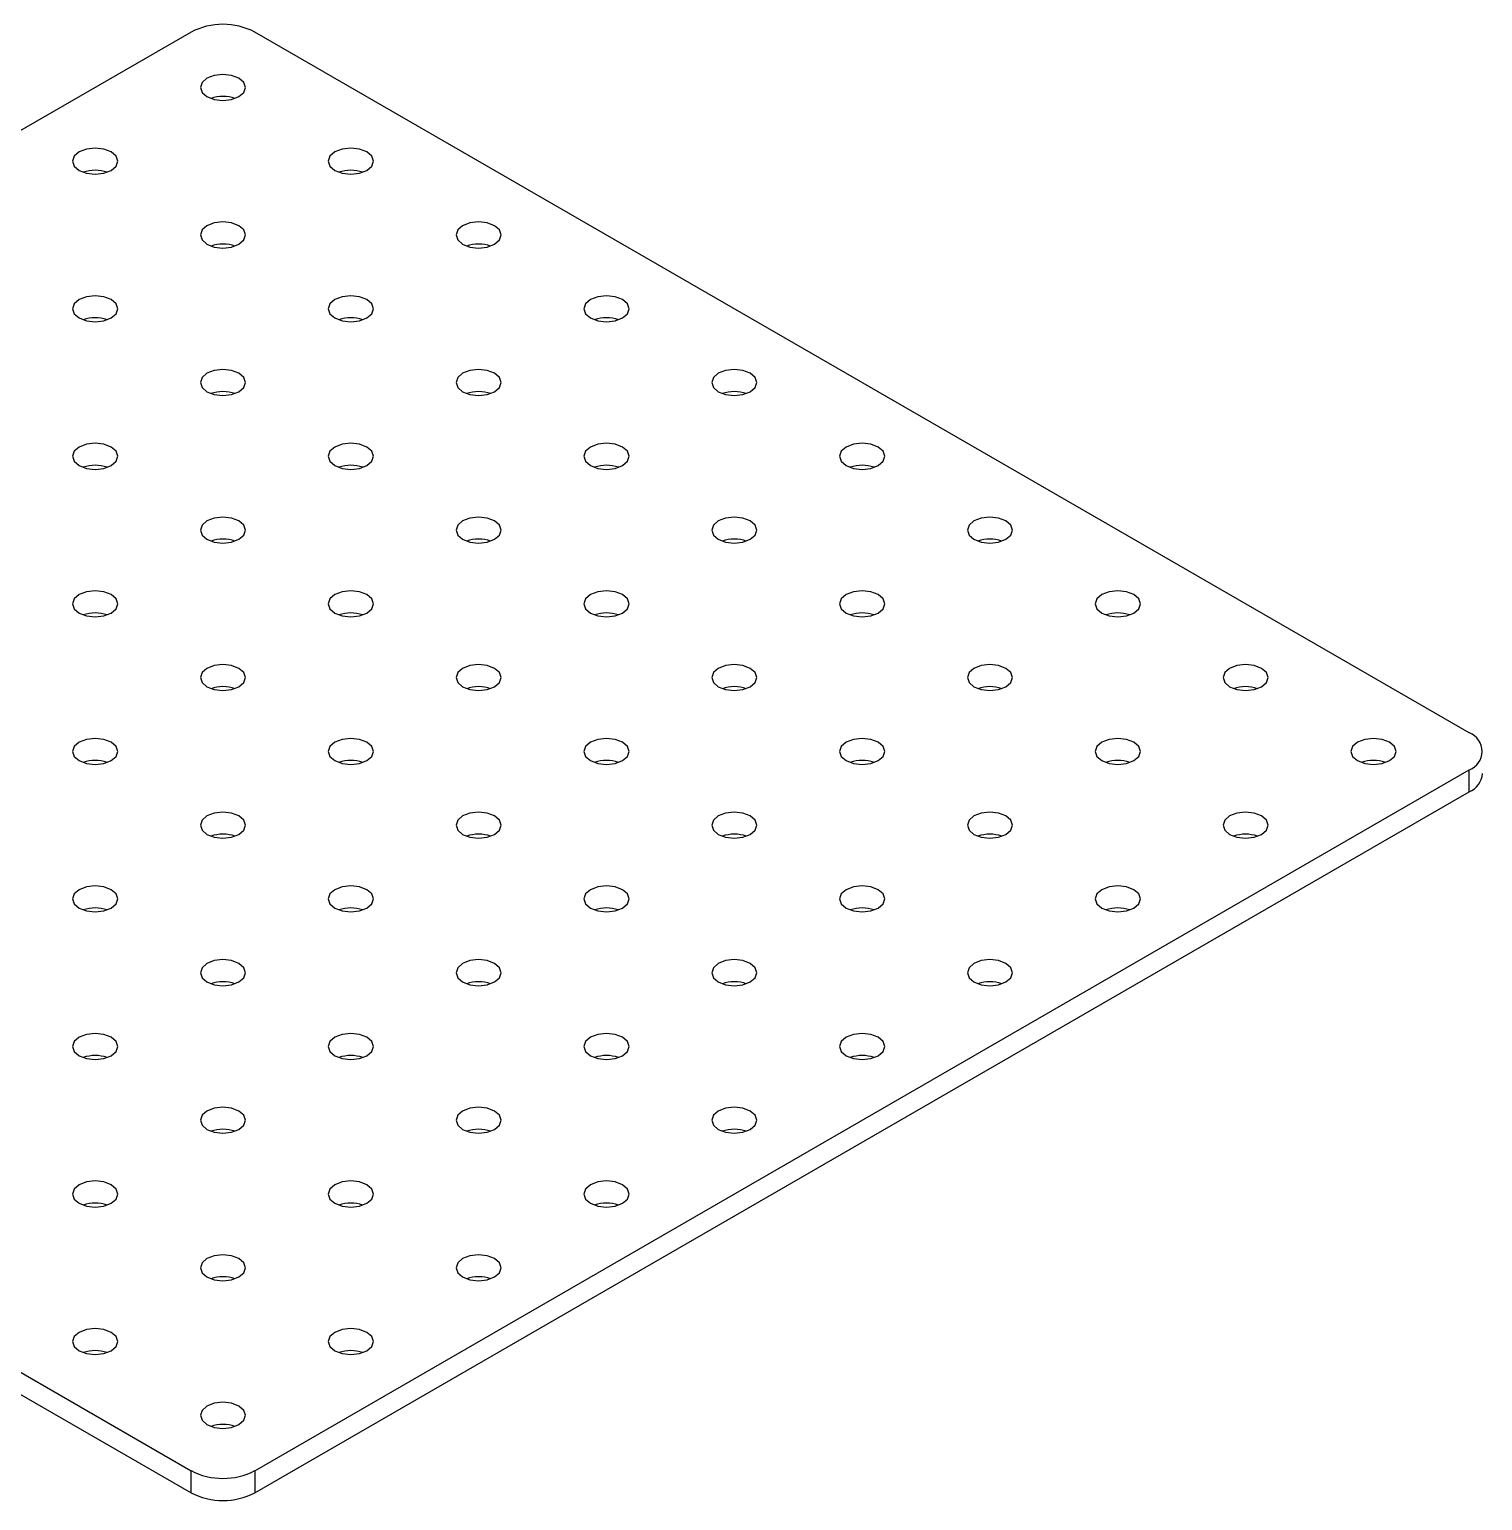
# Model space of a CAD drawing. Header units: millimetres. Extents: x 36 to 151, y 48 to 186.
# Drawn here: x 86.68 to 118.83, y 47.67 to 80.24 of the extents above; entities that cross this region are included whole.
import ezdxf

# ---------------------------------------------------------------- set-up
doc = ezdxf.new("R2010")
doc.units = ezdxf.units.MM

msp = doc.modelspace()

# ---------------------------------------------------------------- linework, layer by layer
at = {"color": 7, "linetype": 'Continuous', "lineweight": 25}
for p, q in [((90.251, 80.176), (63.381, 64.665)), ((118.535, 64.665), (91.665, 80.176)), ((63.381, 63.848), (90.251, 48.336)), ((91.665, 48.336), (118.535, 63.848)), ((118.535, 63.358), (118.535, 63.848)), ((63.381, 63.358), (90.251, 47.846)), ((91.665, 47.846), (118.535, 63.358)), ((90.251, 47.846), (90.251, 48.336)), ((91.665, 48.336), (91.665, 47.846))]:
    msp.add_line(p, q, dxfattribs=at)
at = {"color": 7, "linetype": 'Continuous', "lineweight": 25, "flags": 128}
for points in [[(91.311, 79.156), (91.149, 79.218), (90.958, 79.24), (90.766, 79.218), (90.604, 79.156), (90.496, 79.062), (90.458, 78.952), (90.496, 78.841), (90.604, 78.748), (90.766, 78.685), (90.958, 78.663), (91.149, 78.685), (91.311, 78.748), (91.42, 78.841), (91.458, 78.952), (91.42, 79.062), (91.311, 79.156)], [(88.483, 77.523), (88.321, 77.586), (88.129, 77.608), (87.938, 77.586), (87.776, 77.523), (87.667, 77.429), (87.629, 77.319), (87.667, 77.208), (87.776, 77.115), (87.938, 77.052), (88.129, 77.03), (88.321, 77.052), (88.483, 77.115), (88.591, 77.208), (88.629, 77.319), (88.591, 77.429), (88.483, 77.523)], [(94.14, 77.523), (93.978, 77.586), (93.786, 77.608), (93.595, 77.586), (93.433, 77.523), (93.324, 77.429), (93.286, 77.319), (93.324, 77.208), (93.433, 77.115), (93.595, 77.052), (93.786, 77.03), (93.978, 77.052), (94.14, 77.115), (94.248, 77.208), (94.286, 77.319), (94.248, 77.429), (94.14, 77.523)], [(91.311, 75.89), (91.149, 75.953), (90.958, 75.975), (90.766, 75.953), (90.604, 75.89), (90.496, 75.797), (90.458, 75.686), (90.496, 75.576), (90.604, 75.482), (90.766, 75.419), (90.958, 75.397), (91.149, 75.419), (91.311, 75.482), (91.42, 75.576), (91.458, 75.686), (91.42, 75.797), (91.311, 75.89)], [(96.968, 75.89), (96.806, 75.953), (96.615, 75.975), (96.423, 75.953), (96.261, 75.89), (96.153, 75.797), (96.115, 75.686), (96.153, 75.576), (96.261, 75.482), (96.423, 75.419), (96.615, 75.397), (96.806, 75.419), (96.968, 75.482), (97.077, 75.576), (97.115, 75.686), (97.077, 75.797), (96.968, 75.89)], [(88.483, 74.257), (88.321, 74.32), (88.129, 74.342), (87.938, 74.32), (87.776, 74.257), (87.667, 74.164), (87.629, 74.053), (87.667, 73.943), (87.776, 73.849), (87.938, 73.787), (88.129, 73.765), (88.321, 73.787), (88.483, 73.849), (88.591, 73.943), (88.629, 74.053), (88.591, 74.164), (88.483, 74.257)], [(94.14, 74.257), (93.978, 74.32), (93.786, 74.342), (93.595, 74.32), (93.433, 74.257), (93.324, 74.164), (93.286, 74.053), (93.324, 73.943), (93.433, 73.849), (93.595, 73.787), (93.786, 73.765), (93.978, 73.787), (94.14, 73.849), (94.248, 73.943), (94.286, 74.053), (94.248, 74.164), (94.14, 74.257)], [(99.797, 74.257), (99.634, 74.32), (99.443, 74.342), (99.252, 74.32), (99.09, 74.257), (98.981, 74.164), (98.943, 74.053), (98.981, 73.943), (99.09, 73.849), (99.252, 73.787), (99.443, 73.765), (99.634, 73.787), (99.797, 73.849), (99.905, 73.943), (99.943, 74.053), (99.905, 74.164), (99.797, 74.257)], [(91.311, 72.625), (91.149, 72.687), (90.958, 72.709), (90.766, 72.687), (90.604, 72.625), (90.496, 72.531), (90.458, 72.42), (90.496, 72.31), (90.604, 72.216), (90.766, 72.154), (90.958, 72.132), (91.149, 72.154), (91.311, 72.216), (91.42, 72.31), (91.458, 72.42), (91.42, 72.531), (91.311, 72.625)], [(96.968, 72.625), (96.806, 72.687), (96.615, 72.709), (96.423, 72.687), (96.261, 72.625), (96.153, 72.531), (96.115, 72.42), (96.153, 72.31), (96.261, 72.216), (96.423, 72.154), (96.615, 72.132), (96.806, 72.154), (96.968, 72.216), (97.077, 72.31), (97.115, 72.42), (97.077, 72.531), (96.968, 72.625)], [(102.625, 72.625), (102.463, 72.687), (102.272, 72.709), (102.08, 72.687), (101.918, 72.625), (101.81, 72.531), (101.772, 72.42), (101.81, 72.31), (101.918, 72.216), (102.08, 72.154), (102.272, 72.132), (102.463, 72.154), (102.625, 72.216), (102.733, 72.31), (102.772, 72.42), (102.733, 72.531), (102.625, 72.625)], [(88.483, 70.992), (88.321, 71.054), (88.129, 71.076), (87.938, 71.054), (87.776, 70.992), (87.667, 70.898), (87.629, 70.788), (87.667, 70.677), (87.776, 70.584), (87.938, 70.521), (88.129, 70.499), (88.321, 70.521), (88.483, 70.584), (88.591, 70.677), (88.629, 70.788), (88.591, 70.898), (88.483, 70.992)], [(94.14, 70.992), (93.978, 71.054), (93.786, 71.076), (93.595, 71.054), (93.433, 70.992), (93.324, 70.898), (93.286, 70.788), (93.324, 70.677), (93.433, 70.584), (93.595, 70.521), (93.786, 70.499), (93.978, 70.521), (94.14, 70.584), (94.248, 70.677), (94.286, 70.788), (94.248, 70.898), (94.14, 70.992)], [(99.797, 70.992), (99.634, 71.054), (99.443, 71.076), (99.252, 71.054), (99.09, 70.992), (98.981, 70.898), (98.943, 70.788), (98.981, 70.677), (99.09, 70.584), (99.252, 70.521), (99.443, 70.499), (99.634, 70.521), (99.797, 70.584), (99.905, 70.677), (99.943, 70.788), (99.905, 70.898), (99.797, 70.992)], [(105.453, 70.992), (105.291, 71.054), (105.1, 71.076), (104.909, 71.054), (104.746, 70.992), (104.638, 70.898), (104.6, 70.788), (104.638, 70.677), (104.746, 70.584), (104.909, 70.521), (105.1, 70.499), (105.291, 70.521), (105.453, 70.584), (105.562, 70.677), (105.6, 70.788), (105.562, 70.898), (105.453, 70.992)], [(91.311, 69.359), (91.149, 69.422), (90.958, 69.443), (90.766, 69.422), (90.604, 69.359), (90.496, 69.265), (90.458, 69.155), (90.496, 69.044), (90.604, 68.951), (90.766, 68.888), (90.958, 68.866), (91.149, 68.888), (91.311, 68.951), (91.42, 69.044), (91.458, 69.155), (91.42, 69.265), (91.311, 69.359)], [(96.968, 69.359), (96.806, 69.422), (96.615, 69.443), (96.423, 69.422), (96.261, 69.359), (96.153, 69.265), (96.115, 69.155), (96.153, 69.044), (96.261, 68.951), (96.423, 68.888), (96.615, 68.866), (96.806, 68.888), (96.968, 68.951), (97.077, 69.044), (97.115, 69.155), (97.077, 69.265), (96.968, 69.359)], [(102.625, 69.359), (102.463, 69.422), (102.272, 69.443), (102.08, 69.422), (101.918, 69.359), (101.81, 69.265), (101.772, 69.155), (101.81, 69.044), (101.918, 68.951), (102.08, 68.888), (102.272, 68.866), (102.463, 68.888), (102.625, 68.951), (102.733, 69.044), (102.772, 69.155), (102.733, 69.265), (102.625, 69.359)], [(108.282, 69.359), (108.12, 69.422), (107.928, 69.443), (107.737, 69.422), (107.575, 69.359), (107.466, 69.265), (107.428, 69.155), (107.466, 69.044), (107.575, 68.951), (107.737, 68.888), (107.928, 68.866), (108.12, 68.888), (108.282, 68.951), (108.39, 69.044), (108.428, 69.155), (108.39, 69.265), (108.282, 69.359)], [(88.483, 67.726), (88.321, 67.789), (88.129, 67.811), (87.938, 67.789), (87.776, 67.726), (87.667, 67.632), (87.629, 67.522), (87.667, 67.412), (87.776, 67.318), (87.938, 67.255), (88.129, 67.233), (88.321, 67.255), (88.483, 67.318), (88.591, 67.412), (88.629, 67.522), (88.591, 67.632), (88.483, 67.726)], [(94.14, 67.726), (93.978, 67.789), (93.786, 67.811), (93.595, 67.789), (93.433, 67.726), (93.324, 67.632), (93.286, 67.522), (93.324, 67.412), (93.433, 67.318), (93.595, 67.255), (93.786, 67.233), (93.978, 67.255), (94.14, 67.318), (94.248, 67.412), (94.286, 67.522), (94.248, 67.632), (94.14, 67.726)], [(99.797, 67.726), (99.634, 67.789), (99.443, 67.811), (99.252, 67.789), (99.09, 67.726), (98.981, 67.632), (98.943, 67.522), (98.981, 67.412), (99.09, 67.318), (99.252, 67.255), (99.443, 67.233), (99.634, 67.255), (99.797, 67.318), (99.905, 67.412), (99.943, 67.522), (99.905, 67.632), (99.797, 67.726)], [(105.453, 67.726), (105.291, 67.789), (105.1, 67.811), (104.909, 67.789), (104.746, 67.726), (104.638, 67.632), (104.6, 67.522), (104.638, 67.412), (104.746, 67.318), (104.909, 67.255), (105.1, 67.233), (105.291, 67.255), (105.453, 67.318), (105.562, 67.412), (105.6, 67.522), (105.562, 67.632), (105.453, 67.726)], [(111.11, 67.726), (110.948, 67.789), (110.757, 67.811), (110.565, 67.789), (110.403, 67.726), (110.295, 67.632), (110.257, 67.522), (110.295, 67.412), (110.403, 67.318), (110.565, 67.255), (110.757, 67.233), (110.948, 67.255), (111.11, 67.318), (111.219, 67.412), (111.257, 67.522), (111.219, 67.632), (111.11, 67.726)], [(91.311, 66.093), (91.149, 66.156), (90.958, 66.178), (90.766, 66.156), (90.604, 66.093), (90.496, 66), (90.458, 65.889), (90.496, 65.779), (90.604, 65.685), (90.766, 65.623), (90.958, 65.601), (91.149, 65.623), (91.311, 65.685), (91.42, 65.779), (91.458, 65.889), (91.42, 66), (91.311, 66.093)], [(96.968, 66.093), (96.806, 66.156), (96.615, 66.178), (96.423, 66.156), (96.261, 66.093), (96.153, 66), (96.115, 65.889), (96.153, 65.779), (96.261, 65.685), (96.423, 65.623), (96.615, 65.601), (96.806, 65.623), (96.968, 65.685), (97.077, 65.779), (97.115, 65.889), (97.077, 66), (96.968, 66.093)], [(102.625, 66.093), (102.463, 66.156), (102.272, 66.178), (102.08, 66.156), (101.918, 66.093), (101.81, 66), (101.772, 65.889), (101.81, 65.779), (101.918, 65.685), (102.08, 65.623), (102.272, 65.601), (102.463, 65.623), (102.625, 65.685), (102.733, 65.779), (102.772, 65.889), (102.733, 66), (102.625, 66.093)], [(108.282, 66.093), (108.12, 66.156), (107.928, 66.178), (107.737, 66.156), (107.575, 66.093), (107.466, 66), (107.428, 65.889), (107.466, 65.779), (107.575, 65.685), (107.737, 65.623), (107.928, 65.601), (108.12, 65.623), (108.282, 65.685), (108.39, 65.779), (108.428, 65.889), (108.39, 66), (108.282, 66.093)], [(113.939, 66.093), (113.777, 66.156), (113.585, 66.178), (113.394, 66.156), (113.232, 66.093), (113.123, 66), (113.085, 65.889), (113.123, 65.779), (113.232, 65.685), (113.394, 65.623), (113.585, 65.601), (113.777, 65.623), (113.939, 65.685), (114.047, 65.779), (114.085, 65.889), (114.047, 66), (113.939, 66.093)], [(88.483, 64.46), (88.321, 64.523), (88.129, 64.545), (87.938, 64.523), (87.776, 64.46), (87.667, 64.367), (87.629, 64.256), (87.667, 64.146), (87.776, 64.052), (87.938, 63.99), (88.129, 63.968), (88.321, 63.99), (88.483, 64.052), (88.591, 64.146), (88.629, 64.256), (88.591, 64.367), (88.483, 64.46)], [(94.14, 64.46), (93.978, 64.523), (93.786, 64.545), (93.595, 64.523), (93.433, 64.46), (93.324, 64.367), (93.286, 64.256), (93.324, 64.146), (93.433, 64.052), (93.595, 63.99), (93.786, 63.968), (93.978, 63.99), (94.14, 64.052), (94.248, 64.146), (94.286, 64.256), (94.248, 64.367), (94.14, 64.46)], [(99.797, 64.46), (99.634, 64.523), (99.443, 64.545), (99.252, 64.523), (99.09, 64.46), (98.981, 64.367), (98.943, 64.256), (98.981, 64.146), (99.09, 64.052), (99.252, 63.99), (99.443, 63.968), (99.634, 63.99), (99.797, 64.052), (99.905, 64.146), (99.943, 64.256), (99.905, 64.367), (99.797, 64.46)], [(105.453, 64.46), (105.291, 64.523), (105.1, 64.545), (104.909, 64.523), (104.746, 64.46), (104.638, 64.367), (104.6, 64.256), (104.638, 64.146), (104.746, 64.052), (104.909, 63.99), (105.1, 63.968), (105.291, 63.99), (105.453, 64.052), (105.562, 64.146), (105.6, 64.256), (105.562, 64.367), (105.453, 64.46)], [(111.11, 64.46), (110.948, 64.523), (110.757, 64.545), (110.565, 64.523), (110.403, 64.46), (110.295, 64.367), (110.257, 64.256), (110.295, 64.146), (110.403, 64.052), (110.565, 63.99), (110.757, 63.968), (110.948, 63.99), (111.11, 64.052), (111.219, 64.146), (111.257, 64.256), (111.219, 64.367), (111.11, 64.46)], [(116.767, 64.46), (116.605, 64.523), (116.414, 64.545), (116.222, 64.523), (116.06, 64.46), (115.952, 64.367), (115.914, 64.256), (115.952, 64.146), (116.06, 64.052), (116.222, 63.99), (116.414, 63.968), (116.605, 63.99), (116.767, 64.052), (116.876, 64.146), (116.914, 64.256), (116.876, 64.367), (116.767, 64.46)], [(91.311, 62.828), (91.149, 62.89), (90.958, 62.912), (90.766, 62.89), (90.604, 62.828), (90.496, 62.734), (90.458, 62.624), (90.496, 62.513), (90.604, 62.419), (90.766, 62.357), (90.958, 62.335), (91.149, 62.357), (91.311, 62.419), (91.42, 62.513), (91.458, 62.624), (91.42, 62.734), (91.311, 62.828)], [(96.968, 62.828), (96.806, 62.89), (96.615, 62.912), (96.423, 62.89), (96.261, 62.828), (96.153, 62.734), (96.115, 62.624), (96.153, 62.513), (96.261, 62.419), (96.423, 62.357), (96.615, 62.335), (96.806, 62.357), (96.968, 62.419), (97.077, 62.513), (97.115, 62.624), (97.077, 62.734), (96.968, 62.828)], [(102.625, 62.828), (102.463, 62.89), (102.272, 62.912), (102.08, 62.89), (101.918, 62.828), (101.81, 62.734), (101.772, 62.624), (101.81, 62.513), (101.918, 62.419), (102.08, 62.357), (102.272, 62.335), (102.463, 62.357), (102.625, 62.419), (102.733, 62.513), (102.772, 62.624), (102.733, 62.734), (102.625, 62.828)], [(108.282, 62.828), (108.12, 62.89), (107.928, 62.912), (107.737, 62.89), (107.575, 62.828), (107.466, 62.734), (107.428, 62.624), (107.466, 62.513), (107.575, 62.419), (107.737, 62.357), (107.928, 62.335), (108.12, 62.357), (108.282, 62.419), (108.39, 62.513), (108.428, 62.624), (108.39, 62.734), (108.282, 62.828)], [(113.939, 62.828), (113.777, 62.89), (113.585, 62.912), (113.394, 62.89), (113.232, 62.828), (113.123, 62.734), (113.085, 62.624), (113.123, 62.513), (113.232, 62.419), (113.394, 62.357), (113.585, 62.335), (113.777, 62.357), (113.939, 62.419), (114.047, 62.513), (114.085, 62.624), (114.047, 62.734), (113.939, 62.828)], [(88.483, 61.195), (88.321, 61.257), (88.129, 61.279), (87.938, 61.257), (87.776, 61.195), (87.667, 61.101), (87.629, 60.991), (87.667, 60.88), (87.776, 60.787), (87.938, 60.724), (88.129, 60.702), (88.321, 60.724), (88.483, 60.787), (88.591, 60.88), (88.629, 60.991), (88.591, 61.101), (88.483, 61.195)], [(94.14, 61.195), (93.978, 61.257), (93.786, 61.279), (93.595, 61.257), (93.433, 61.195), (93.324, 61.101), (93.286, 60.991), (93.324, 60.88), (93.433, 60.787), (93.595, 60.724), (93.786, 60.702), (93.978, 60.724), (94.14, 60.787), (94.248, 60.88), (94.286, 60.991), (94.248, 61.101), (94.14, 61.195)], [(99.797, 61.195), (99.634, 61.257), (99.443, 61.279), (99.252, 61.257), (99.09, 61.195), (98.981, 61.101), (98.943, 60.991), (98.981, 60.88), (99.09, 60.787), (99.252, 60.724), (99.443, 60.702), (99.634, 60.724), (99.797, 60.787), (99.905, 60.88), (99.943, 60.991), (99.905, 61.101), (99.797, 61.195)], [(105.453, 61.195), (105.291, 61.257), (105.1, 61.279), (104.909, 61.257), (104.746, 61.195), (104.638, 61.101), (104.6, 60.991), (104.638, 60.88), (104.746, 60.787), (104.909, 60.724), (105.1, 60.702), (105.291, 60.724), (105.453, 60.787), (105.562, 60.88), (105.6, 60.991), (105.562, 61.101), (105.453, 61.195)], [(111.11, 61.195), (110.948, 61.257), (110.757, 61.279), (110.565, 61.257), (110.403, 61.195), (110.295, 61.101), (110.257, 60.991), (110.295, 60.88), (110.403, 60.787), (110.565, 60.724), (110.757, 60.702), (110.948, 60.724), (111.11, 60.787), (111.219, 60.88), (111.257, 60.991), (111.219, 61.101), (111.11, 61.195)], [(91.311, 59.562), (91.149, 59.625), (90.958, 59.647), (90.766, 59.625), (90.604, 59.562), (90.496, 59.468), (90.458, 59.358), (90.496, 59.247), (90.604, 59.154), (90.766, 59.091), (90.958, 59.069), (91.149, 59.091), (91.311, 59.154), (91.42, 59.247), (91.458, 59.358), (91.42, 59.468), (91.311, 59.562)], [(96.968, 59.562), (96.806, 59.625), (96.615, 59.647), (96.423, 59.625), (96.261, 59.562), (96.153, 59.468), (96.115, 59.358), (96.153, 59.247), (96.261, 59.154), (96.423, 59.091), (96.615, 59.069), (96.806, 59.091), (96.968, 59.154), (97.077, 59.247), (97.115, 59.358), (97.077, 59.468), (96.968, 59.562)], [(102.625, 59.562), (102.463, 59.625), (102.272, 59.647), (102.08, 59.625), (101.918, 59.562), (101.81, 59.468), (101.772, 59.358), (101.81, 59.247), (101.918, 59.154), (102.08, 59.091), (102.272, 59.069), (102.463, 59.091), (102.625, 59.154), (102.733, 59.247), (102.772, 59.358), (102.733, 59.468), (102.625, 59.562)], [(108.282, 59.562), (108.12, 59.625), (107.928, 59.647), (107.737, 59.625), (107.575, 59.562), (107.466, 59.468), (107.428, 59.358), (107.466, 59.247), (107.575, 59.154), (107.737, 59.091), (107.928, 59.069), (108.12, 59.091), (108.282, 59.154), (108.39, 59.247), (108.428, 59.358), (108.39, 59.468), (108.282, 59.562)], [(88.483, 57.929), (88.321, 57.992), (88.129, 58.014), (87.938, 57.992), (87.776, 57.929), (87.667, 57.836), (87.629, 57.725), (87.667, 57.615), (87.776, 57.521), (87.938, 57.458), (88.129, 57.436), (88.321, 57.458), (88.483, 57.521), (88.591, 57.615), (88.629, 57.725), (88.591, 57.836), (88.483, 57.929)], [(94.14, 57.929), (93.978, 57.992), (93.786, 58.014), (93.595, 57.992), (93.433, 57.929), (93.324, 57.836), (93.286, 57.725), (93.324, 57.615), (93.433, 57.521), (93.595, 57.458), (93.786, 57.436), (93.978, 57.458), (94.14, 57.521), (94.248, 57.615), (94.286, 57.725), (94.248, 57.836), (94.14, 57.929)], [(99.797, 57.929), (99.634, 57.992), (99.443, 58.014), (99.252, 57.992), (99.09, 57.929), (98.981, 57.836), (98.943, 57.725), (98.981, 57.615), (99.09, 57.521), (99.252, 57.458), (99.443, 57.436), (99.634, 57.458), (99.797, 57.521), (99.905, 57.615), (99.943, 57.725), (99.905, 57.836), (99.797, 57.929)], [(105.453, 57.929), (105.291, 57.992), (105.1, 58.014), (104.909, 57.992), (104.746, 57.929), (104.638, 57.836), (104.6, 57.725), (104.638, 57.615), (104.746, 57.521), (104.909, 57.458), (105.1, 57.436), (105.291, 57.458), (105.453, 57.521), (105.562, 57.615), (105.6, 57.725), (105.562, 57.836), (105.453, 57.929)], [(91.311, 56.296), (91.149, 56.359), (90.958, 56.381), (90.766, 56.359), (90.604, 56.296), (90.496, 56.203), (90.458, 56.092), (90.496, 55.982), (90.604, 55.888), (90.766, 55.826), (90.958, 55.804), (91.149, 55.826), (91.311, 55.888), (91.42, 55.982), (91.458, 56.092), (91.42, 56.203), (91.311, 56.296)], [(96.968, 56.296), (96.806, 56.359), (96.615, 56.381), (96.423, 56.359), (96.261, 56.296), (96.153, 56.203), (96.115, 56.092), (96.153, 55.982), (96.261, 55.888), (96.423, 55.826), (96.615, 55.804), (96.806, 55.826), (96.968, 55.888), (97.077, 55.982), (97.115, 56.092), (97.077, 56.203), (96.968, 56.296)], [(102.625, 56.296), (102.463, 56.359), (102.272, 56.381), (102.08, 56.359), (101.918, 56.296), (101.81, 56.203), (101.772, 56.092), (101.81, 55.982), (101.918, 55.888), (102.08, 55.826), (102.272, 55.804), (102.463, 55.826), (102.625, 55.888), (102.733, 55.982), (102.772, 56.092), (102.733, 56.203), (102.625, 56.296)], [(88.483, 54.664), (88.321, 54.726), (88.129, 54.748), (87.938, 54.726), (87.776, 54.664), (87.667, 54.57), (87.629, 54.459), (87.667, 54.349), (87.776, 54.255), (87.938, 54.193), (88.129, 54.171), (88.321, 54.193), (88.483, 54.255), (88.591, 54.349), (88.629, 54.459), (88.591, 54.57), (88.483, 54.664)], [(94.14, 54.664), (93.978, 54.726), (93.786, 54.748), (93.595, 54.726), (93.433, 54.664), (93.324, 54.57), (93.286, 54.459), (93.324, 54.349), (93.433, 54.255), (93.595, 54.193), (93.786, 54.171), (93.978, 54.193), (94.14, 54.255), (94.248, 54.349), (94.286, 54.459), (94.248, 54.57), (94.14, 54.664)], [(99.797, 54.664), (99.634, 54.726), (99.443, 54.748), (99.252, 54.726), (99.09, 54.664), (98.981, 54.57), (98.943, 54.459), (98.981, 54.349), (99.09, 54.255), (99.252, 54.193), (99.443, 54.171), (99.634, 54.193), (99.797, 54.255), (99.905, 54.349), (99.943, 54.459), (99.905, 54.57), (99.797, 54.664)], [(91.311, 53.031), (91.149, 53.093), (90.958, 53.115), (90.766, 53.093), (90.604, 53.031), (90.496, 52.937), (90.458, 52.827), (90.496, 52.716), (90.604, 52.623), (90.766, 52.56), (90.958, 52.538), (91.149, 52.56), (91.311, 52.623), (91.42, 52.716), (91.458, 52.827), (91.42, 52.937), (91.311, 53.031)], [(96.968, 53.031), (96.806, 53.093), (96.615, 53.115), (96.423, 53.093), (96.261, 53.031), (96.153, 52.937), (96.115, 52.827), (96.153, 52.716), (96.261, 52.623), (96.423, 52.56), (96.615, 52.538), (96.806, 52.56), (96.968, 52.623), (97.077, 52.716), (97.115, 52.827), (97.077, 52.937), (96.968, 53.031)], [(88.483, 51.398), (88.321, 51.461), (88.129, 51.482), (87.938, 51.461), (87.776, 51.398), (87.667, 51.304), (87.629, 51.194), (87.667, 51.083), (87.776, 50.99), (87.938, 50.927), (88.129, 50.905), (88.321, 50.927), (88.483, 50.99), (88.591, 51.083), (88.629, 51.194), (88.591, 51.304), (88.483, 51.398)], [(94.14, 51.398), (93.978, 51.461), (93.786, 51.482), (93.595, 51.461), (93.433, 51.398), (93.324, 51.304), (93.286, 51.194), (93.324, 51.083), (93.433, 50.99), (93.595, 50.927), (93.786, 50.905), (93.978, 50.927), (94.14, 50.99), (94.248, 51.083), (94.286, 51.194), (94.248, 51.304), (94.14, 51.398)], [(91.311, 49.765), (91.149, 49.828), (90.958, 49.85), (90.766, 49.828), (90.604, 49.765), (90.496, 49.671), (90.458, 49.561), (90.496, 49.451), (90.604, 49.357), (90.766, 49.294), (90.958, 49.272), (91.149, 49.294), (91.311, 49.357), (91.42, 49.451), (91.458, 49.561), (91.42, 49.671), (91.311, 49.765)]]:
    msp.add_lwpolyline(points, dxfattribs=at)
at = {"color": 7, "linetype": 'Continuous', "lineweight": 25}
for centre, radius, start, end in [((90.958, 78.812), 1.537, 62.6097, 117.3903), ((90.958, 77.943), 0.809, 70.9084, 109.0916), ((88.129, 76.31), 0.809, 70.9084, 109.0916), ((93.786, 76.31), 0.809, 70.9084, 109.0916), ((90.958, 74.677), 0.809, 70.9084, 109.0916), ((96.615, 74.677), 0.809, 70.9084, 109.0916), ((88.129, 73.044), 0.809, 70.9084, 109.0916), ((93.786, 73.044), 0.809, 70.9084, 109.0916), ((99.443, 73.044), 0.809, 70.9084, 109.0916), ((90.958, 71.411), 0.809, 70.9084, 109.0916), ((96.615, 71.411), 0.809, 70.9084, 109.0916), ((102.272, 71.411), 0.809, 70.9084, 109.0916), ((88.129, 69.779), 0.809, 70.9084, 109.0916), ((93.786, 69.779), 0.809, 70.9084, 109.0916), ((99.443, 69.779), 0.809, 70.9084, 109.0916), ((105.1, 69.779), 0.809, 70.9084, 109.0916), ((90.958, 68.146), 0.809, 70.9084, 109.0916), ((96.615, 68.146), 0.809, 70.9084, 109.0916), ((102.272, 68.146), 0.809, 70.9084, 109.0916), ((107.928, 68.146), 0.809, 70.9084, 109.0916), ((88.129, 66.513), 0.809, 70.9084, 109.0916), ((93.786, 66.513), 0.809, 70.9084, 109.0916), ((99.443, 66.513), 0.809, 70.9084, 109.0916), ((105.1, 66.513), 0.809, 70.9084, 109.0916), ((110.757, 66.513), 0.809, 70.9084, 109.0916), ((90.958, 64.88), 0.809, 70.9084, 109.0916), ((96.615, 64.88), 0.809, 70.9084, 109.0916), ((102.272, 64.88), 0.809, 70.9084, 109.0916), ((107.928, 64.88), 0.809, 70.9084, 109.0916), ((113.585, 64.88), 0.809, 70.9084, 109.0916), ((118.38, 64.256), 0.437, 290.7834, 69.2166), ((88.129, 63.247), 0.809, 70.9084, 109.0916), ((93.786, 63.247), 0.809, 70.9084, 109.0916), ((99.443, 63.247), 0.809, 70.9084, 109.0916), ((105.1, 63.247), 0.809, 70.9084, 109.0916), ((110.757, 63.247), 0.809, 70.9084, 109.0916), ((116.414, 63.247), 0.809, 70.9084, 109.0916), ((118.327, 63.816), 0.503, 294.3747, 354.3052), ((90.958, 61.615), 0.809, 70.9084, 109.0916), ((96.615, 61.615), 0.809, 70.9084, 109.0916), ((102.272, 61.615), 0.809, 70.9084, 109.0916), ((107.928, 61.615), 0.809, 70.9084, 109.0916), ((113.585, 61.615), 0.809, 70.9084, 109.0916), ((88.129, 59.982), 0.809, 70.9084, 109.0916), ((93.786, 59.982), 0.809, 70.9084, 109.0916), ((99.443, 59.982), 0.809, 70.9084, 109.0916), ((105.1, 59.982), 0.809, 70.9084, 109.0916), ((110.757, 59.982), 0.809, 70.9084, 109.0916), ((90.958, 58.349), 0.809, 70.9084, 109.0916), ((96.615, 58.349), 0.809, 70.9084, 109.0916), ((102.272, 58.349), 0.809, 70.9084, 109.0916), ((107.928, 58.349), 0.809, 70.9084, 109.0916), ((88.129, 56.716), 0.809, 70.9084, 109.0916), ((93.786, 56.716), 0.809, 70.9084, 109.0916), ((99.443, 56.716), 0.809, 70.9084, 109.0916), ((105.1, 56.716), 0.809, 70.9084, 109.0916), ((90.958, 55.083), 0.809, 70.9084, 109.0916), ((96.615, 55.083), 0.809, 70.9084, 109.0916), ((102.272, 55.083), 0.809, 70.9084, 109.0916), ((88.129, 53.45), 0.809, 70.9084, 109.0916), ((93.786, 53.45), 0.809, 70.9084, 109.0916), ((99.443, 53.45), 0.809, 70.9084, 109.0916), ((90.958, 51.818), 0.809, 70.9084, 109.0916), ((96.615, 51.818), 0.809, 70.9084, 109.0916), ((88.129, 50.185), 0.809, 70.9084, 109.0916), ((93.786, 50.185), 0.809, 70.9084, 109.0916), ((90.958, 48.552), 0.809, 70.9084, 109.0916), ((90.958, 49.701), 1.537, 242.6097, 297.3903), ((90.958, 49.211), 1.537, 242.6097, 297.3903)]:
    msp.add_arc(centre, radius, start, end, dxfattribs=at)

doc.saveas('drawing.dxf')
